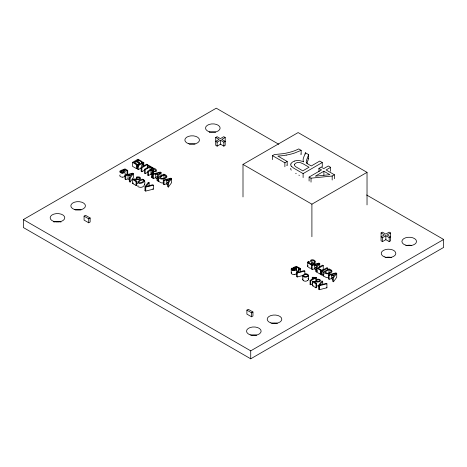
<?xml version="1.0" encoding="UTF-8"?>
<svg xmlns="http://www.w3.org/2000/svg" width="467" height="467" viewBox="0 0 467 467"><rect width="100%" height="100%" fill="white"/><g stroke="black" fill="none" stroke-linecap="round" stroke-linejoin="round"><path stroke-width="0.7" d="M144.758 180.63C143.935 182.714 140.228 184.307 138.133 182.784A2.061 1.191 0 0 1 137.783 182.048A2.265 1.308 0 0 1 137.818 181.885C146.609 172.574 147.73 190.793 138.133 186.759A2.061 1.191 0 0 1 137.783 186.024A2.265 1.308 0 0 1 137.818 185.86L138.022 185.492M290.894 164.028L290.813 164.326A5.966 3.444 0 0 0 291.25 166.159M144.315 170.338L141.88 171.739L141.139 171.313L141.139 167.338L142.517 163.228L138.267 165.68L137.572 165.277L137.572 169.252L138.267 169.655L141.303 167.904M137.572 165.277L143.054 162.113L143.795 162.545L142.423 166.649L146.667 164.197L147.362 164.6L147.362 167.916M306.872 163.146L307.082 162.574M152.008 174.798A3.141 1.81 0 0 0 151.839 174.693L150.934 174.168L148.512 175.569L147.788 175.148L147.788 171.173L148.512 171.593L150.934 170.192L151.839 170.718A3.141 1.81 0 0 1 152.154 170.922A1.564 0.905 0 0 1 152.33 171.179A3.596 2.078 0 0 1 152.271 171.803L151.693 173.432L151.693 177.407L152.604 177.933L152.604 173.952L153.147 172.545A6.328 3.654 0 0 0 153.269 171.786M152.604 177.933L152.808 177.402M308.611 158.605L308.611 154.63L305.43 152.791L303.538 157.723A22.153 12.79 0 0 0 303.112 160.391A9.737 5.622 0 0 0 303.696 161.833L300.269 160.747L297.14 160.549A6.637 3.835 0 0 0 294.391 161.115M151.693 177.407L152.008 176.602M308.611 154.63L306.51 160.315A28.259 16.316 0 0 0 306.34 160.975A10.98 6.34 0 0 0 306.247 161.991L306.358 162.452M307.158 162.37L307.519 161.43M307.7 160.957L307.975 160.257M308.062 160.018L308.43 159.078M162.679 178.557L164.536 178.061L165.972 176.923M125.004 175.131L125.769 175.574L128.028 174.962L130.316 176.281L129.295 177.606L129.295 181.587L130.118 182.06L130.118 178.085L133.358 173.631L132.581 173.181L125.004 175.131L125.004 179.106L125.769 179.55L128.028 178.937L129.744 179.929M130.118 182.06L133.358 177.606L133.358 173.631M152.686 174.004L153.456 174.448L155.715 173.835L158.004 175.154L156.982 176.479L156.982 180.46L157.805 180.933L157.805 176.958L161.045 172.504L160.269 172.049L152.686 174.004L152.686 177.98L153.456 178.423L155.715 177.81L156.859 178.47M157.805 180.933L158.617 179.818M163.281 180.116L164.051 180.56L166.31 179.947L168.593 181.272L167.571 182.597L167.571 186.572L168.4 187.051L168.4 183.07L171.64 178.616L170.858 178.166L163.281 180.116L163.281 184.097L164.051 184.541L166.31 183.928L168.027 184.92M168.4 187.051L171.64 182.597L171.64 178.616M311.396 265.046L312.16 265.49L314.419 264.877L316.708 266.202L315.686 267.527L315.686 271.502L316.509 271.981L316.509 268L319.749 263.546L318.973 263.096L311.396 265.046L311.396 269.027L312.16 269.471L314.419 268.858L316.136 269.85M316.509 271.981L317.321 270.866M328.359 274.847L329.13 275.291L331.389 274.678L333.677 275.997L332.656 277.322L332.656 281.303L333.479 281.776L333.479 277.801L336.719 273.341L335.942 272.891L328.359 274.847L328.359 278.822L329.13 279.266L331.389 278.653L332.533 279.313M333.479 281.776L336.719 277.322L336.719 273.341M149.142 182.737L146.019 186.496L152.621 184.751L153.357 185.177L153.357 189.153L145.739 191.079L144.998 190.653L144.998 186.672L148.354 182.288L149.142 182.737L149.142 186.053M144.998 190.653L145.418 190.104M303.41 275.402L297.222 276.966L296.475 276.54L296.475 272.559L299.837 268.175L300.62 268.63L300.62 271.94M319.545 289.149L319.586 285.133L326.182 283.387L326.918 283.813L326.918 287.789L319.3 289.715L318.558 289.289L318.558 285.308L321.921 280.924L322.703 281.373L322.703 284.689M300.62 268.63L297.502 272.384L304.099 270.638L304.84 271.064L304.84 274.38M322.703 281.373L319.545 285.168M303.095 278.962L302.914 279.184A2.317 1.337 0 0 0 302.768 279.558A2.463 1.424 0 0 0 303.293 280.527M120.381 170.817L121.151 171.185L120.749 171.757L120.959 172.23L122.453 172.644L123.813 172.189L124.251 171.424L121.665 170.21L125.016 168.891L127.736 170.455L127.736 174.436L127.071 174.821L124.887 173.561M291.822 268.221L292.593 268.595L292.184 269.249L292.675 269.827L294.805 269.838L295.617 269.249L295.582 268.613L293.101 267.62L296.452 266.295L299.172 267.865L299.172 269.19M314.081 264.725L314.081 262.075L314.443 261.66A1.308 0.753 0 0 0 314.449 261.327L313.299 260.475L312.084 260.323A0.957 0.555 0 0 0 311.781 260.417L311.565 260.557A0.864 0.502 0 0 0 311.425 260.755L313.147 263.19A1.845 1.062 0 0 1 312.843 263.738L312.762 263.808A2.242 1.296 0 0 1 312.446 264.001A2.078 1.203 0 0 1 311.793 264.223A2.335 1.348 0 0 1 311.326 264.287M310.841 264.299L310.164 264.205A3.17 1.827 0 0 1 309.668 264.071L307.765 262.67A2.44 1.407 0 0 1 307.724 262.145A2.639 1.524 0 0 1 308.103 261.543C309.528 260.954 308.634 261.94 308.775 262.682A2.609 1.506 0 0 0 309.096 263.061L309.382 263.271A3.584 2.072 0 0 0 309.703 263.452L310.135 263.627A2.207 1.273 0 0 0 310.462 263.715L311.261 263.75M314.805 264.445L315.015 262.308A2.282 1.319 0 0 0 315.4 261.806A2.049 1.185 0 0 0 315.423 261.438L314.659 260.51A4.874 2.814 0 0 0 314.238 260.253L313.806 260.055A3.362 1.944 0 0 0 313.188 259.856L312.563 259.763A1.903 1.097 0 0 0 311.95 259.78L311.664 259.827A1.985 1.144 0 0 0 310.847 260.148L310.765 260.207A1.751 1.01 0 0 0 310.409 260.749L310.444 261.065A2.679 1.547 0 0 0 310.613 261.386L312.108 263.125A0.987 0.572 0 0 1 311.915 263.499A1.167 0.671 0 0 1 311.244 263.756M296.066 269.949L295.979 270.008A2.965 1.716 0 0 1 294.157 270.574L294.006 270.568A2.388 1.378 0 0 1 292.517 270.346L292.161 270.183A2.516 1.454 0 0 1 291.717 268.181M296.066 273.925L295.979 273.983A2.965 1.716 0 0 1 294.157 274.555M307.543 276.587L308.185 276.096A2.475 1.43 0 0 0 308.494 275.512A2.522 1.454 0 0 0 307.881 274.479A2.773 1.599 0 0 0 306.013 273.872M307.543 280.562L308.185 280.077A2.475 1.43 0 0 0 308.494 279.488A2.522 1.454 0 0 0 307.969 278.519M366.595 194.978L443.65 239.466L443.65 247.422L250.726 358.808L23.35 227.534L23.35 219.578L216.274 108.192L278.805 144.291M139.417 164.688L139.417 162.697L138.787 163.065L135.763 161.319L133.871 162.411L137.228 164.349L137.228 168.324L136.597 168.692L132.517 166.334L132.517 162.358L137.993 159.194L141.95 161.477L141.95 163.462M141.95 161.477L141.32 161.839L138.086 159.977L136.393 160.952L139.417 162.697M132.517 162.358L136.597 164.711L137.228 164.349M123.154 172.235L123.154 170.245L124.887 169.579L127.071 170.84L127.736 170.455M141.139 167.338L141.88 167.764L147.362 164.6M147.531 168.079L147.531 165.429L148.162 165.061L152.499 167.565L152.499 168.891M147.63 172.265L145.208 173.66L144.484 173.245L144.484 169.264L149.335 166.468L147.531 165.429M144.484 169.264L145.208 169.684L150.059 166.882L151.868 167.927L152.499 167.565M147.788 171.173L153.264 168.009C155.441 168.178 158.85 171.535 154.781 171.745A1.938 1.115 0 0 1 154.18 171.698L153.106 171.371L153.106 174.022M153.357 168.791L151.565 169.825C152.446 170.426 154.916 172.136 155.733 170.484A1.109 0.642 0 0 0 155.68 170.292L155.359 169.965A3.444 1.991 0 0 0 155.091 169.79L153.357 168.791L153.357 171.442M132.453 179.433L136.06 181.517L136.726 181.132L136.726 185.113L136.06 185.492L132.453 183.408L132.453 179.433A1.734 0.998 0 0 1 133.002 179.2M147.788 175.148L148.132 174.956M225.205 137.502L221.843 139.446L225.187 141.378L225.187 145.354L223.845 146.13L220.494 144.198L217.132 146.142L215.707 145.313L215.719 137.461L217.067 136.685L220.412 138.617L223.775 136.679L225.205 137.502L225.205 141.483M84.083 216.139L85.502 215.316L90.143 217.996L90.143 221.977L88.718 222.794L84.083 220.115L84.083 216.139L88.718 218.813L90.143 217.996M215.719 137.461L219.07 139.394L215.707 141.338L217.132 142.161L220.494 140.223L223.845 142.155L225.187 141.378M158.371 177.285L163.847 174.121C172.224 177.022 161.033 181.657 158.371 177.285L158.371 181.26L161.372 182.871L163.654 183.011M165.861 176.112L165.797 176.041A5.581 3.222 0 0 0 165.079 175.569L163.94 174.903L159.726 177.337L160.893 178.009M158.371 181.26L159.054 180.863M243.003 196.946L243.003 164.402L298.127 132.575L367.027 172.352L367.027 204.902M272.5 159.638L272.5 155.657L274.38 154.571L283.183 153.672A44.651 25.778 0 0 0 292.587 151.454A35.066 20.244 0 0 0 298.722 148.92L301.157 150.327L301.157 154.303M272.5 155.657L284.888 162.808L287.211 161.465L287.211 165.446L286.627 165.108M291.256 166.159L293.731 168.161L303.112 173.601L322.288 162.528L322.288 166.509L321.816 166.234M318.949 171.698L318.949 168.383L321.162 167.11L323.742 168.599L328.278 165.983L330.624 167.344L330.624 171.319M309.101 181.033L309.101 177.057L321.535 169.877L318.949 168.383M323.888 171.231L315.353 176.158L329.877 174.693L323.888 171.231L323.888 175.213M330.624 167.344L326.094 169.959L334.395 174.751L334.395 178.727M309.101 177.057L311.022 178.166L332.183 176.024L334.395 174.751M243.003 164.402L311.903 204.178L367.027 172.352M294.589 270.305L294.589 267.655L296.329 266.99L298.506 268.251L299.172 267.865M323.246 265.565L318.401 268.362L321.092 269.92L321.092 273.895L320.461 274.263L317.046 272.29L317.046 268.309L322.522 265.145L323.246 265.565L323.246 269.541L320.823 270.942M246.897 310.141L248.316 309.317L252.956 311.997L252.956 315.978L251.538 316.795L246.897 314.116L246.897 310.141L251.538 312.82L252.956 311.997M381.084 232.934L382.432 232.157L385.777 234.09L389.139 232.152L390.564 232.975L390.552 240.826L389.209 241.602L385.859 239.67L382.496 241.614L381.072 240.785L381.084 232.934L384.434 234.866L381.072 236.81L382.496 237.633L385.859 235.695L389.209 237.627L390.552 236.851L387.201 234.919L390.564 232.975M317.046 268.309L320.461 270.282L321.092 269.92M323.999 274.193L322.172 275.25L321.448 274.829L321.448 270.854L326.929 267.69L327.647 268.105L327.647 269.436M321.448 270.854L322.172 271.269L327.647 268.105M312.219 279.616L312.219 277.632L312.872 277.252M323.45 272.01L328.931 268.846C337.302 271.73 326.106 276.4 323.45 272.01L323.45 275.985L326.392 277.579L328.523 277.772M312.82 283.586L310.753 284.782L310.082 284.391L310.082 280.416L314.373 277.935A5.878 3.392 0 0 1 312.23 277.614M330.94 270.837L330.91 270.802A5.581 3.222 0 0 0 330.163 270.294L329.019 269.628L324.804 272.063L325.972 272.734M310.082 280.416L310.753 280.801L316.264 277.62L316.264 281.601L315.92 281.799M323.45 275.985L323.794 275.787M310.082 284.391L310.619 284.082M312.388 281.747L316.001 283.831L316.667 283.451L316.667 287.427L316.001 287.812L312.388 285.728L312.388 281.747A1.734 0.998 0 0 1 312.937 281.519M23.35 219.578L250.726 350.851L443.65 239.466M137.088 179.684C135.22 175.067 143.211 178.686 137.841 179.1M317.023 282.004C315.167 277.392 323.141 280.994 317.782 281.414A15.989 9.235 0 0 1 315.838 281.362A4.775 2.761 0 0 1 315.628 281.403M301.157 150.327L294.811 152.96A40.635 23.461 0 0 1 286.218 155.114M136.492 179.229L136.492 177.238L136.919 177.063M316.433 281.548L316.433 279.558L316.859 279.383M327.7 273.283L329.62 272.786L331.056 271.648A2.09 1.203 0 0 0 331.021 270.889M294.391 161.115L293.311 161.6A7.881 4.547 0 0 0 290.871 164.022M332.195 274.45L334.255 273.913A9.585 5.534 0 0 0 335.75 273.434A11.622 6.713 0 0 0 335.575 273.615L334.051 275.524L332.195 274.45L332.195 275.775M144.998 186.672L145.739 187.104L153.357 185.177M296.475 272.559L297.222 272.991L304.84 271.064M318.558 285.308L319.3 285.74L326.918 283.813M122.196 170.636L122.196 173.286M318.698 285.886L316.416 285.897M122.716 177.133L122.57 177.139A2.388 1.378 0 0 1 121.081 176.917L120.725 176.754A2.516 1.454 0 0 1 120.136 174.868M294.152 274.538L294.006 274.549A2.388 1.378 0 0 1 292.517 274.322L292.161 274.158A2.516 1.454 0 0 1 291.513 272.337M137.975 183.613L136.633 183.589M313.147 264.398L313.614 264.602M139.47 177.145L139.668 177.238A3.952 2.282 0 0 1 139.96 177.402L140.129 177.518A2.341 1.354 0 0 1 140.695 178.318C139.779 180.39 136.843 179.41 135.062 179.544A3.73 2.154 0 0 0 134.041 179.573L136.726 181.132M319.405 279.464L319.603 279.558A3.952 2.282 0 0 1 319.895 279.721L320.07 279.838A2.341 1.354 0 0 1 320.631 280.632C319.726 282.71 316.778 281.724 315.003 281.858A3.73 2.154 0 0 0 313.982 281.893L316.667 283.451M314.081 262.075L314.805 262.454M322.288 162.528L319.755 161.062L311.273 165.96L308.103 164.133A13.012 7.513 0 0 1 307.158 163.526M300.701 154.04L301.005 154.215M308.01 158.26L308.413 158.494M287.211 161.465L277.842 156.054A37.845 21.85 0 0 0 286.201 155.091M295.693 173.292L296.218 173.596M298.874 175.131L299.4 175.434M329.165 272.962L329.515 273.166M315.686 267.527L316.509 268M332.656 277.322L333.479 277.801M151.693 173.432L152.604 173.952M156.982 176.479L157.805 176.958M167.571 182.597L168.4 183.07M136.971 165.995L138.185 166.69M320.012 273.277L321.092 273.895M316.264 277.62L315.832 277.369L315.832 281.35L316.264 281.601M326.322 287.444L326.918 287.789M297.415 271.601L296.329 270.971L296.329 266.99M152.802 188.831L153.357 189.153M127.222 174.144L127.736 174.436M129.295 177.606L130.118 178.085M316.165 287.141L316.667 287.427M136.224 184.821L136.726 185.113M303.293 276.552L303.381 276.616A2.615 1.512 0 0 0 306.043 277.188A3.812 2.201 0 0 0 307.508 276.569M303.293 280.527L303.381 280.591A2.615 1.512 0 0 0 306.043 281.169A3.812 2.201 0 0 0 307.508 280.544M307.163 163.526L307.017 163.403A5.47 3.158 0 0 1 306.364 162.446M316.433 279.558L317.023 280.013M136.492 177.238L137.088 177.699M144.519 184.091L144.764 184.646M389.209 237.627L389.209 241.602M385.859 235.695L385.859 239.67M382.496 237.633L382.496 241.614M332.183 176.024L332.183 180.005M331.389 274.678L331.389 278.653M329.13 275.291L329.13 279.266M329.019 269.628L329.019 273.604M322.172 271.269L322.172 275.25M320.461 270.282L320.461 274.263M319.749 263.546L319.749 266.861M319.3 285.74L319.3 289.715M316.001 283.831L316.001 287.812M314.419 264.877L314.419 268.858M312.16 265.49L312.16 269.471M311.903 204.178L311.903 236.728M311.022 178.166L311.022 182.142M310.753 280.801L310.753 284.782M309.177 261.66L309.177 263.651M308.494 275.437L308.494 279.412M308.459 261.286L308.459 262.612M307.695 262.355L307.695 266.336M305.43 152.791L305.43 154.116M303.112 173.601L303.112 177.577M302.762 275.653L302.762 279.634M298.506 268.251L298.506 270.901M297.222 272.991L297.222 276.966M293.632 268.04L293.632 270.031M293.101 267.62L293.101 270.276M292.593 268.595L292.593 269.92M291.245 269.05L291.245 273.026M284.888 162.808L284.888 166.789M251.538 312.82L251.538 316.795M250.726 350.851L250.726 358.808M223.845 142.155L223.845 146.13M220.494 140.223L220.494 144.198M217.132 142.161L217.132 146.142M166.31 179.947L166.31 183.928M164.051 180.56L164.051 184.541M163.94 174.903L163.94 178.879M161.045 172.504L161.045 176.479M155.715 173.835L155.715 177.81M153.456 174.448L153.456 178.423M152.149 170.922L152.149 172.913M151.868 167.927L151.868 169.258M150.934 170.192L150.934 174.168M150.059 166.882L150.059 170.198M148.512 171.593L148.512 175.569M145.739 187.104L145.739 191.079M145.208 169.684L145.208 173.66M143.795 162.545L143.795 165.855M142.517 163.228L142.517 164.553M141.88 167.764L141.88 171.739M141.32 161.839L141.32 163.164M138.787 163.065L138.787 165.049M138.267 165.68L138.267 169.655M138.086 159.977L138.086 161.967M136.597 164.711L136.597 168.692M136.06 181.517L136.06 185.492M135.763 161.319L135.763 163.97M128.028 174.962L128.028 178.937M127.071 170.84L127.071 174.821M125.769 175.574L125.769 179.55M124.887 169.579L124.887 170.91M121.665 170.21L121.665 172.866M121.151 171.185L121.151 172.51M88.718 218.813L88.718 222.794M291.25 170.14A5.966 3.444 0 0 1 290.813 168.301M296.306 272.238A2.44 1.407 0 0 1 296.078 273.931M294.589 267.661A2.563 1.477 0 0 1 295.979 268.046M295.996 268.035A2.44 1.407 0 0 1 296.078 269.955M306.008 273.89A2.23 1.29 0 0 0 305.161 273.954L302.914 275.203A2.317 1.337 0 0 0 302.768 275.577A2.463 1.424 0 0 0 303.293 276.552M305.92 274.415A1.582 0.916 0 0 1 307.59 275.378A1.722 0.998 0 0 1 307.374 275.787L307.07 276.05A3.882 2.242 0 0 1 306.912 276.155A4.577 2.639 0 0 1 306.632 276.312L305.704 276.633A1.512 0.876 0 0 1 305.348 276.674A1.576 0.911 0 0 1 303.807 275.396L304.291 274.981A4.454 2.569 0 0 1 304.653 274.771L305.476 274.473A1.553 0.893 0 0 1 305.92 274.415M315.844 277.398A4.775 2.761 0 0 1 312.908 277.205M312.388 285.728A1.734 0.998 0 0 1 312.937 285.495M312.908 285.425A6.83 3.94 0 0 1 313.118 285.395M312.908 281.443A6.83 3.94 0 0 1 315.82 281.42M316.83 279.354A2.3 1.325 0 0 1 319.422 279.453M327.665 273.353A2.989 1.722 0 0 1 326.042 272.705M311.793 268.198A2.335 1.348 0 0 1 311.326 268.268A2.172 1.249 0 0 1 310.841 268.274L310.164 268.186A3.17 1.827 0 0 1 309.668 268.046L307.765 266.645A2.44 1.407 0 0 1 307.724 266.12A2.639 1.524 0 0 1 308.01 265.618M313.345 263.878A3.362 1.944 0 0 1 313.806 264.03M311.285 264.304A2.242 1.296 0 0 1 310.777 264.31M132.453 183.408A1.734 0.998 0 0 1 133.002 183.181M132.972 183.105A6.83 3.94 0 0 1 133.323 183.064M132.972 179.13A6.83 3.94 0 0 1 135.879 179.1M137.841 179.106A15.989 9.235 0 0 1 135.903 179.048M136.895 177.04A2.3 1.325 0 0 1 139.487 177.133M124.934 174.886A2.44 1.407 0 0 1 124.636 176.52L124.537 176.573A2.965 1.716 0 0 1 122.722 177.145M120.276 170.77A2.516 1.454 0 0 0 120.714 172.784L121.081 172.936A2.388 1.378 0 0 0 122.57 173.164L122.716 173.152A2.965 1.716 0 0 0 124.531 172.592L124.631 172.539A2.44 1.407 0 0 0 124.561 170.624A2.563 1.477 0 0 0 123.154 170.251M162.58 178.627A2.989 1.722 0 0 1 160.963 177.98M165.937 176.164A2.09 1.203 0 0 1 165.954 176.923M153.1 171.371A2.784 1.605 0 0 1 153.275 171.786M75.222 209.934A7.309 4.221 0 0 1 81.03 209.934M53.909 222.053A7.309 4.221 0 0 1 61.002 222.053M209.28 132.354A7.309 4.221 0 0 1 215.725 132.173M189.252 144.105A7.309 4.221 0 0 1 195.054 144.105M271.601 323.316A7.309 4.221 0 0 1 277.41 323.316M250.931 335.248A7.309 4.221 0 0 1 256.739 335.248M406.302 245.549A7.309 4.221 0 0 1 411.421 245.403M385.631 257.48A7.309 4.221 0 0 1 391.434 257.48M294.479 164.804L294.759 165.75L295.792 166.76L302.785 170.864L309.061 167.239L303.62 164.098A21.143 12.206 0 0 0 302.984 163.742L300.719 162.779A4.256 2.458 0 0 0 297.917 162.51A4.407 2.545 0 0 0 295.71 163.217A4.886 2.82 0 0 0 295.401 163.421L295.132 163.631A3.882 2.242 0 0 0 294.49 164.676L294.479 164.804M143.877 180.653L142.686 181.838A15.032 8.68 0 0 1 142.201 182.124L139.896 182.901A1.267 0.73 0 0 1 138.664 182.148L139.867 180.957A14.629 8.447 0 0 1 140.351 180.676L142.458 179.894A1.267 0.736 0 0 1 143.515 180.099A1.29 0.747 0 0 1 143.877 180.653M131.624 174.611L130.69 175.808L128.839 174.74L130.894 174.203A9.585 5.534 0 0 0 132.389 173.718A11.622 6.713 0 0 0 132.214 173.905L131.624 174.611M159.311 173.485L158.377 174.681L156.521 173.607L158.582 173.07A9.585 5.534 0 0 0 160.076 172.592A11.622 6.713 0 0 0 159.901 172.778L159.311 173.485M169.9 179.597L168.972 180.793L167.116 179.725L169.171 179.188A9.585 5.534 0 0 0 170.665 178.709A11.622 6.713 0 0 0 170.496 178.89L169.9 179.597M318.015 264.526L317.081 265.723L315.231 264.655L317.286 264.118A9.585 5.534 0 0 0 318.78 263.639A11.622 6.713 0 0 0 318.605 263.82L318.015 264.526M74.475 209.508A7.309 4.221 0 0 0 85.438 205.854A7.309 4.221 0 0 0 74.475 202.199A7.309 4.221 0 0 0 74.475 209.508M53.804 221.44A7.309 4.221 0 0 0 64.767 217.785A7.309 4.221 0 0 0 53.804 214.131A7.309 4.221 0 0 0 53.804 221.44M209.169 131.741A7.309 4.221 0 0 0 220.132 128.086A7.309 4.221 0 0 0 209.169 124.432A7.309 4.221 0 0 0 209.169 131.741M188.499 143.673A7.309 4.221 0 0 0 199.462 140.018A7.309 4.221 0 0 0 188.499 136.364A7.309 4.221 0 0 0 188.499 143.673M270.854 322.884A7.309 4.221 0 0 0 281.811 319.23A7.309 4.221 0 0 0 270.854 315.575A7.309 4.221 0 0 0 270.854 322.884M250.184 334.821A7.309 4.221 0 0 0 261.141 331.167A7.309 4.221 0 0 0 250.184 327.513A7.309 4.221 0 0 0 250.184 334.821M405.549 245.117A7.309 4.221 0 0 0 416.511 241.462A7.309 4.221 0 0 0 405.549 237.808A7.309 4.221 0 0 0 405.549 245.117M384.242 256.815A7.309 4.221 0 0 0 395.8 253.832A7.309 4.221 0 0 0 385.549 249.547A7.309 4.221 0 0 0 384.242 256.815"/></g></svg>
